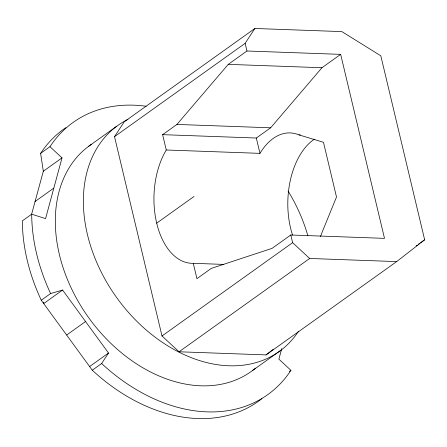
<?xml version="1.0" encoding="UTF-8"?>
<svg xmlns="http://www.w3.org/2000/svg" width="447" height="447" viewBox="0 0 447 447"><rect width="100%" height="100%" fill="white"/><g stroke="black" fill="none" stroke-linecap="round" stroke-linejoin="round"><path stroke-width="0.67" d="M31.648 214.119L43.32 171.235L40.621 153.377A167.312 121.618 54.5 0 1 65.927 127.613M40.621 153.377L49.969 146.694L62.016 157.875L45.572 218.617L31.698 214.186L22.35 220.863A167.312 121.618 54.5 0 0 41.258 300.228L92.278 370.205A167.312 121.618 54.5 0 0 261.858 398.696M281.772 348.604L278.883 359.148L290.93 370.328L289.282 371.507M114.516 136.653L124.249 121.802L254.868 28.485L341.871 31.608L380.816 55.808L424.65 239.799L396.662 261.596L266.049 354.912L179.04 351.783L162.004 335.971L114.516 136.653L245.135 43.337L254.868 28.485M92.278 370.205L101.625 363.528L108.509 353.029L62.591 290.047L50.606 293.55L41.258 300.228M176.934 124.434L228.261 64.362L246.956 51.003L340.659 54.366L384.493 238.357L290.79 234.993L272.094 248.348L211.235 268.423L196.926 278.649L193.272 263.317A66.921 40.101 -87.9 0 1 156.69 223.148A66.921 40.101 -87.9 0 1 166.273 149.991L162.624 134.659L176.934 124.434L270.636 127.803L321.963 67.726L340.659 54.366M266.049 354.912L273.184 349.358M43.32 171.235L62.016 157.875M88.646 146.309L116.689 126.272M35.011 201.552L53.707 188.193M162.624 134.659L256.321 138.028L270.636 127.803M62.591 290.047L43.895 303.407A150.578 109.459 54.5 0 1 43.309 302.15M156.69 223.148L194.082 196.429M66.787 334.943L85.483 321.583M89.813 366.384L108.509 353.029M162.004 335.971L292.617 242.66L290.79 234.993M179.04 351.783L309.654 258.472L396.662 261.596M416.129 245.884L417.269 245.073M418.403 244.263L419.537 243.453M420.677 242.643L424.65 239.799M252.259 370.719L280.303 350.683M228.261 64.362L321.963 67.726M166.273 149.991L259.975 153.36A66.921 40.101 -87.9 0 1 298.959 134.877L300.345 134.927M193.272 263.317L223.813 264.412M298.959 134.877L323.466 142.286L336.502 197.01L322.142 232.189A66.921 40.101 -87.9 0 1 320.454 236.558M292.617 242.66L309.654 258.472M245.135 43.337L246.956 51.003M256.321 138.028L259.975 153.36M255.533 368.138A138.866 100.944 54.5 0 1 89.674 319.074A138.866 100.944 54.5 0 1 91.479 144.303M298.495 331.283A138.866 100.944 54.5 0 1 122.959 305.86A138.866 100.944 54.5 0 1 127.971 119.377M288.103 191.076A138.866 100.944 54.5 0 1 307.86 235.804M290.93 370.328A167.312 121.618 54.5 0 1 101.625 363.528M50.606 293.55A167.312 121.618 54.5 0 1 31.698 214.186M49.969 146.694A167.312 121.618 54.5 0 1 146.191 106.252M292.567 235.105A66.921 40.101 -87.9 0 1 314.425 139.157"/></g></svg>
